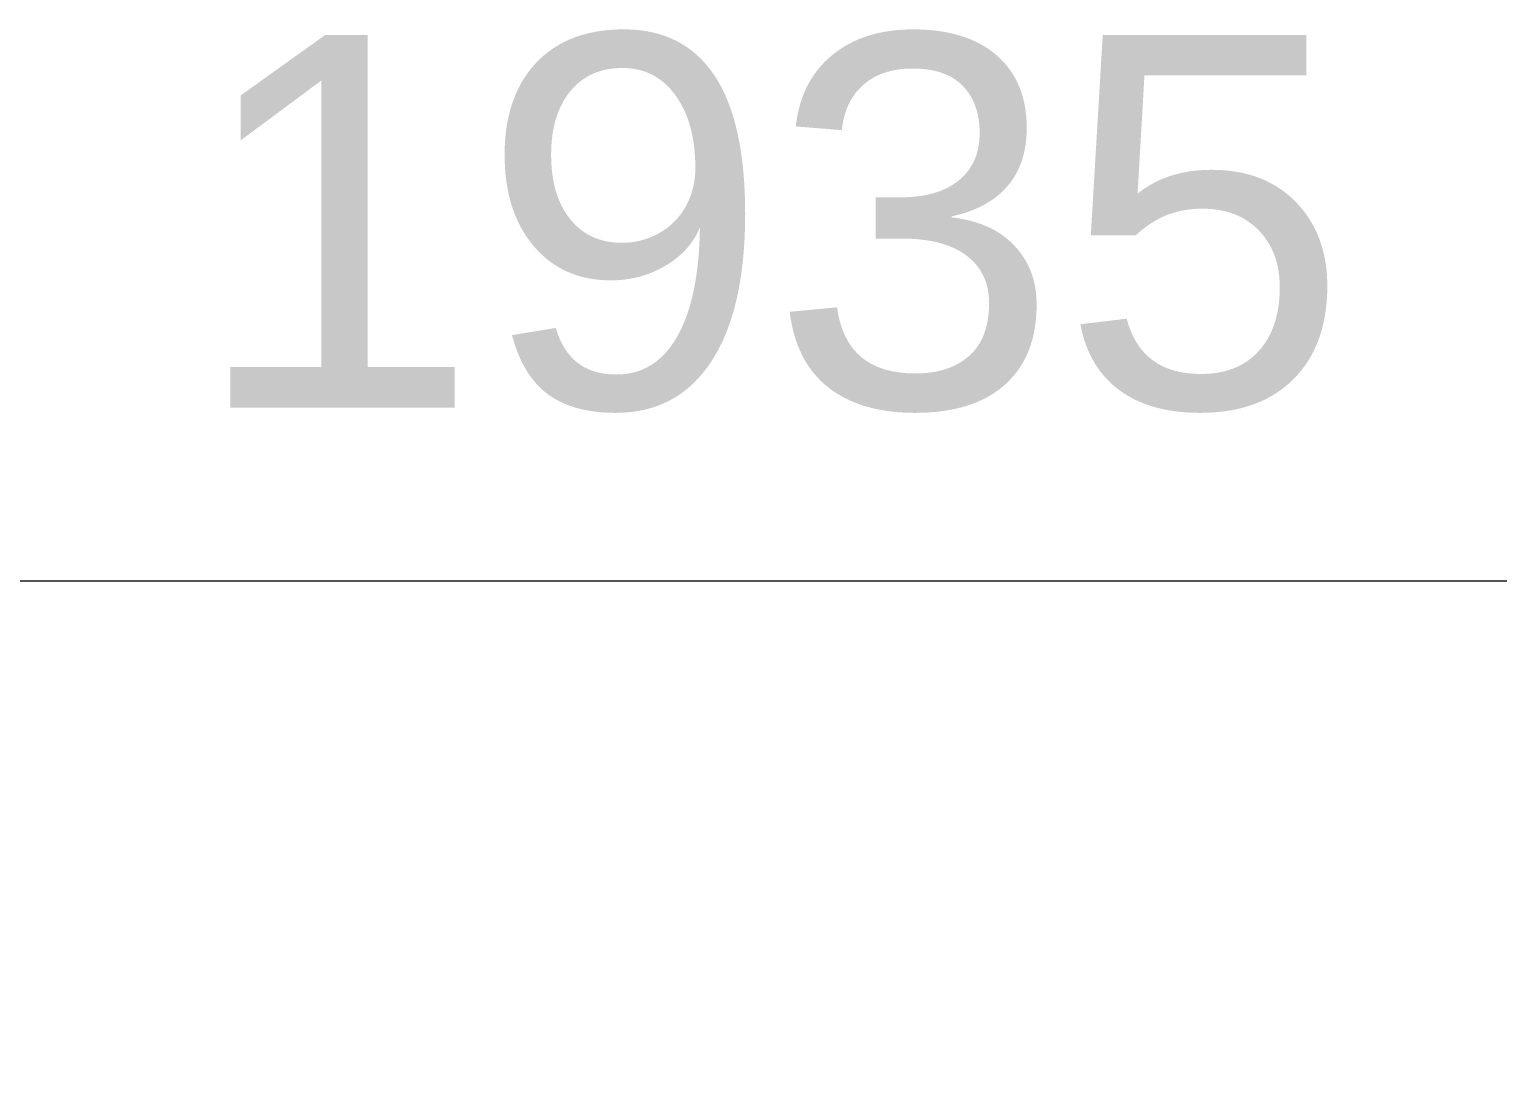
# Model space of a CAD drawing. Header units: millimetres. Extents: x -853228 to -774636, y -17776 to 22455.
# Drawn here: x -823816 to -822635, y 8602 to 9446 of the extents above; entities that cross this region are included whole.
import ezdxf

# ---------------------------------------------------------------- set-up
doc = ezdxf.new("R2010")
doc.units = ezdxf.units.MM
doc.layers.add('A-ANNO-DIMS', color=1, linetype='Continuous', lineweight=9)
doc.layers.add('A-ANNO-DIMS-100', color=1, linetype='Continuous', lineweight=9)
doc.styles.add('Arial_2', font='arial.ttf', dxfattribs={"height": 300})
doc.dimstyles.new('DPA-DIM-3_0_C-C', dxfattribs={"dimscale": 304.8, "dimtxt": 306.07782, "dimasz": 0.492126, "dimexe": 0.656168, "dimexo": 0.0625, "dimgap": 0.164042, "dimtad": 1, "dimdec": 0, "dimzin": 0, "dimdsep": 46, "dimtxsty": 'Arial_2', "dimblk1": 'DOTBLANK', "dimblk2": 'DOTBLANK', "dimsah": 1, "dimcen": 0.09, "dimdle": 0.656168, "dimadec": 8, "dimazin": 0, "dimtfac": 1, "dimtdec": 4, "dimtix": 1, "dimtmove": 0, "dimatfit": 3, "dimfxl": 1.312336, "dimfxlon": 1, "dimtvp": 1, "dimtolj": 1, "dimtzin": 0, "dimarcsym": 2})

# ---------------------------------------------------------------- blocks, each defined once
blk = doc.blocks.new('DIMBLOCK114-4281-01 ENLARGED LOWER PLATFORM LEVEL - REFLECTED CEILING PLAN - SHEET 2')
at = {"layer": 'A-ANNO-DIMS-100'}
for p, q in [((-822257.4, 9401.7), (-822257.4, 8801.7)), ((-822257.4, 9001.7), (-822257.4, 9401.7)), ((-824192.2, 8601.7), (-824192.2, 9201.7)), ((-824192.2, 9001.7), (-822057.4, 9001.7)), ((-824192.2, 9001.7), (-824192.2, 8601.7))]:
    blk.add_line(p, q, dxfattribs=at)
at = {"layer": 'A-ANNO-DIMS-100', "lineweight": 35}
for centre in [(-824192.2, 9001.7), (-822257.4, 9001.7)]:
    blk.add_circle(centre, 75, dxfattribs=at)
at = {"layer": 'A-ANNO-DIMS-100', "color": 0, "insert": (-823686.3, 9441.2), "char_height": 300, "width": 1107.531, "attachment_point": 1, "line_spacing_factor": 0.941778, "style": 'Arial_2'}
blk.add_mtext('1935', dxfattribs=at)
blk = doc.blocks.new('_DotBlank')
at = {"color": 0, "linetype": 'ByBlock', "lineweight": -2}
blk.add_line((-0.5, 0), (-1, 0), dxfattribs=at)
blk.add_circle((0, 0), 0.5, dxfattribs=at)

msp = doc.modelspace()

# ---------------------------------------------------------------- dimensions: what is measured, and where the dimension line sits
at = {"layer": 'A-ANNO-DIMS'}
dim = msp.add_linear_dim(base=(-822257.4, 9001.7), p1=(-824192.2, 8601.7), p2=(-822257.4, 9401.7), dimstyle='DPA-DIM-3_0_C-C', override={"dimpost": '<>', "dimfxl": 2093.700453}, dxfattribs=at)
dim.commit()
dim.dimension.update_dxf_attribs({"geometry": 'DIMBLOCK114-4281-01 ENLARGED LOWER PLATFORM LEVEL - REFLECTED CEILING PLAN - SHEET 2', "text_midpoint": (-823224.8, 9205)})

doc.saveas('drawing.dxf')
